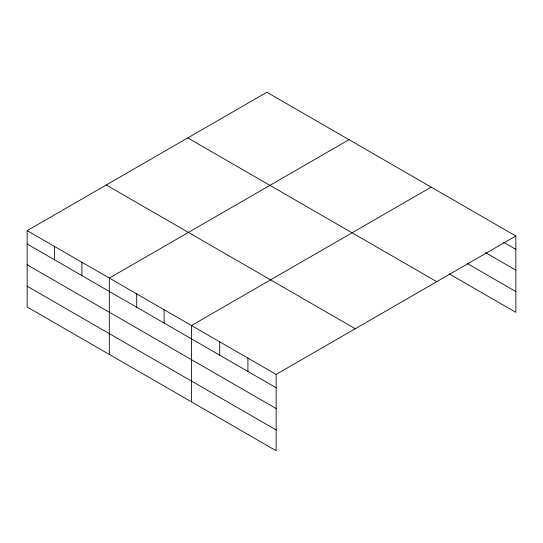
<?xml version="1.0" encoding="UTF-8"?>
<svg xmlns="http://www.w3.org/2000/svg" width="543" height="543" viewBox="0 0 543 543"><rect width="100%" height="100%" fill="white"/><g stroke="black" fill="none" stroke-linecap="round" stroke-linejoin="round"><path stroke-width="0.81" d="M27.15 230.646L276.143 374.399L276.143 450.751L27.15 306.992L27.15 230.646L266.857 92.249L515.85 236.008L515.85 312.354L449.285 273.923M349.027 139.694L109.319 278.084L109.319 354.436M431.196 187.131L191.482 325.522L191.482 401.874M276.143 374.399L515.85 236.008M503.551 242.253L515.85 249.352M485.462 252.597L515.85 270.142M467.374 263.572L515.85 291.564M187.756 137.922L436.748 281.674M106.252 184.98L355.244 328.732M27.15 243.99L276.143 387.75M27.15 264.787L276.143 408.54M27.15 286.202L276.143 429.954M247.92 358.108L247.92 371.453M219.705 341.818L219.705 355.163M164.095 309.714L164.095 323.058M136.707 293.899L136.707 307.243M81.925 262.276L81.925 275.62M54.538 246.461L54.538 259.805"/></g></svg>
